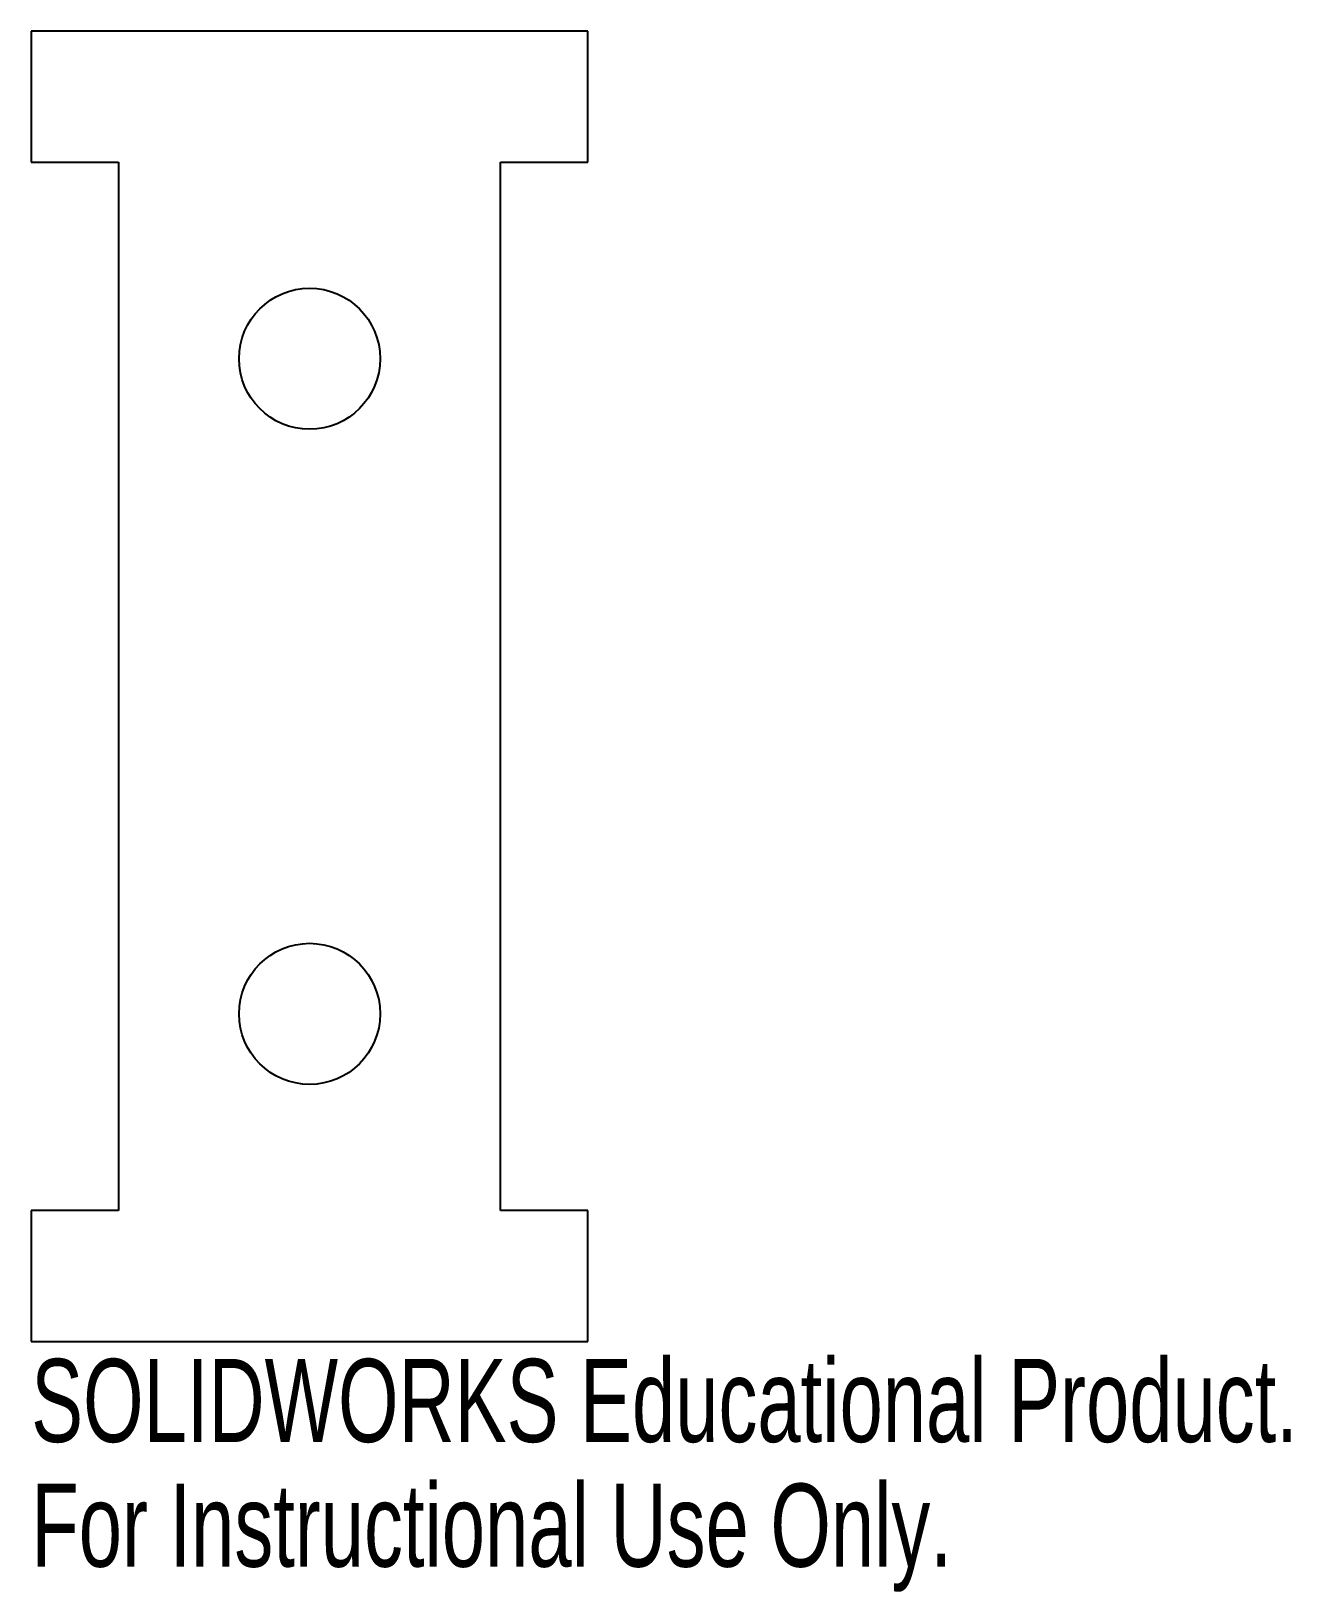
# Model space of a CAD drawing. Header units: inches. Extents: x -0.64 to 2.25, y -0.57 to 3.
import ezdxf

# ---------------------------------------------------------------- set-up
doc = ezdxf.new("R2010")
doc.units = ezdxf.units.IN
doc.header["$MEASUREMENT"] = 0
doc.styles.add('SLDTEXTSTYLE0', font='TXT', dxfattribs={"width": 0.7})

msp = doc.modelspace()

# ---------------------------------------------------------------- linework, layer by layer
at = {"color": 7, "linetype": 'Continuous', "lineweight": 25}
for p, q in [((-0.6375, 3), (-0.6375, 2.7)), ((0.6375, 3), (-0.6375, 3)), ((0.6375, 2.7), (0.6375, 3)), ((-0.6375, 2.7), (-0.4375, 2.7)), ((-0.4375, 2.7), (-0.4375, 0.3)), ((0.4375, 2.7), (0.6375, 2.7)), ((0.4375, 0.3), (0.4375, 2.7)), ((-0.6375, 0.3), (-0.6375, 0)), ((-0.4375, 0.3), (-0.6375, 0.3)), ((0.6375, 0.3), (0.4375, 0.3)), ((0.6375, 0), (0.6375, 0.3)), ((-0.6375, 0), (0.6375, 0))]:
    msp.add_line(p, q, dxfattribs=at)
for centre in [(0, 2.25), (0, 0.75)]:
    msp.add_circle(centre, 0.1615, dxfattribs=at)

# ---------------------------------------------------------------- texts
at = {"color": 7, "linetype": 'Continuous', "char_height": 0.1903, "attachment_point": 1, "style": 'SLDTEXTSTYLE0'}
for s, insert in [('SOLIDWORKS Educational Product.', (-0.6375, -0.0401)), ('For Instructional Use Only.', (-0.6375, -0.3256))]:
    msp.add_mtext(s, dxfattribs=dict(at, insert=insert))

doc.saveas('drawing.dxf')
